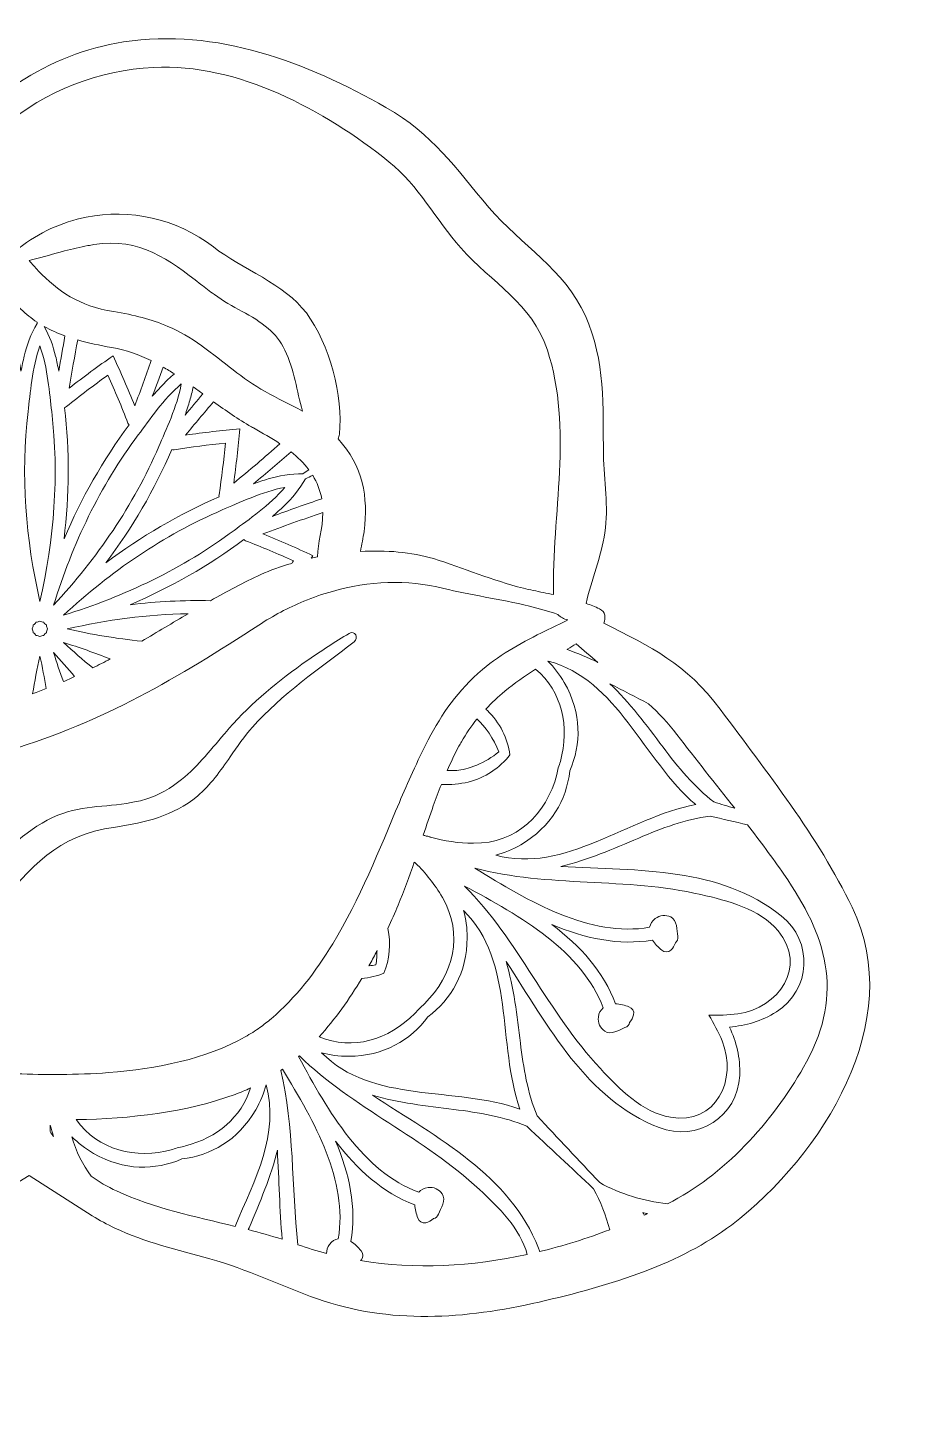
# Model space of a CAD drawing. Extents: x 28 to 2067, y -2033 to -35.
# Drawn here: x 625.4 to 789, y -1587.6 to -1330.7 of the extents above; entities that cross this region are included whole.
import ezdxf

# ---------------------------------------------------------------- set-up
doc = ezdxf.new("R2010")
doc.units = 0
doc.header["$MEASUREMENT"] = 0
doc.layers.add('Layer 1', color=7, linetype='Continuous', lineweight=0)

msp = doc.modelspace()

# ---------------------------------------------------------------- linework, layer by layer
at = {"layer": 'Layer 1'}
for points, knots in [([(458.12, -1467.58), (460.12, -1476.56), (469.68, -1484.1), (473.97, -1492.32), (480.3, -1504.42), (479.78, -1517.36), (482.89, -1530.29), (487.78, -1550.48), (498.6, -1569.65), (517.26, -1579.83), (525.58, -1584.39), (535.82, -1587.57), (545.43, -1587.24), (555.56, -1586.9), (563.93, -1580.72), (572.5, -1576.09), (582.92, -1570.53), (593.98, -1566.97), (603.38, -1559.5), (604.35, -1558.73), (605.39, -1557.89), (606.45, -1557.02), (606.45, -1557.02), (611.4, -1552.8), (611.4, -1552.8), (611.4, -1552.8), (625.69, -1544.06), (625.69, -1544.06), (625.69, -1544.06), (637.45, -1551.6), (637.45, -1551.6), (638.82, -1552.43), (640.22, -1553.2), (641.65, -1553.86), (647.27, -1556.51), (653.33, -1557.92), (659.28, -1559.57), (666.24, -1561.47), (672.53, -1564.64), (679.3, -1567.02), (692.74, -1571.76), (706.85, -1570.78), (720.53, -1567.62), (726.99, -1566.12), (733.8, -1564.35), (740.27, -1561.87), (746.03, -1559.67), (751.52, -1556.91), (756.28, -1553.3), (773.23, -1540.37), (789.01, -1515.38), (778.74, -1494.22), (772.39, -1481.07), (762.89, -1469.09), (754.22, -1457.41), (747.89, -1448.91), (741.32, -1445.85), (732.56, -1441.38), (732.97, -1440.44), (732.87, -1439.26), (731.77, -1438.73), (730.97, -1438.35), (730.13, -1438.03), (729.26, -1437.73), (730.28, -1433.31), (732.09, -1429.08), (732.75, -1424.59), (733.5, -1419.73), (732.56, -1414.96), (732.49, -1410.06), (732.41, -1401.28), (732.85, -1392.54), (729.16, -1384.29), (725.25, -1375.57), (717.2, -1371.18), (711.21, -1364.14), (704.84, -1356.64), (700.83, -1350.55), (692.06, -1345.54), (677.37, -1337.11), (660.5, -1330.69), (643.28, -1333.35), (629.29, -1335.54), (616.54, -1343.81), (609.54, -1355.93), (609.29, -1350.82), (606.77, -1346.72), (600.59, -1345.58), (588.44, -1343.28), (573.93, -1350.8), (562.7, -1354.25), (549.84, -1358.17), (534.87, -1359.07), (524.07, -1367.94), (515.09, -1375.34), (512.24, -1386.17), (514.84, -1397.25), (516.48, -1404.44), (519.68, -1411.1), (521.19, -1418.32), (523.02, -1426.98), (522.61, -1435.69), (522.84, -1444.49), (522.96, -1449.86), (523.35, -1455.18), (524.25, -1460.36), (515.6, -1458.3), (507.88, -1456.77), (498.6, -1457.65), (486.4, -1458.78), (474.39, -1461.64), (462.14, -1462.29), (459.35, -1462.42), (457.5, -1464.82), (458.12, -1467.58)], [0, 0, 0, 0, 1, 1, 1, 2, 2, 2, 3, 3, 3, 4, 4, 4, 5, 5, 5, 6, 6, 6, 7, 7, 7, 8, 8, 8, 9, 9, 9, 10, 10, 10, 11, 11, 11, 12, 12, 12, 13, 13, 13, 14, 14, 14, 15, 15, 15, 16, 16, 16, 17, 17, 17, 18, 18, 18, 19, 19, 19, 20, 20, 20, 21, 21, 21, 22, 22, 22, 23, 23, 23, 24, 24, 24, 25, 25, 25, 26, 26, 26, 27, 27, 27, 28, 28, 28, 29, 29, 29, 30, 30, 30, 31, 31, 31, 32, 32, 32, 33, 33, 33, 34, 34, 34, 35, 35, 35, 36, 36, 36, 37, 37, 37, 38, 38, 38, 38]), ([(608.34, -1364.04), (609.94, -1362.21), (611.43, -1360.27), (612.95, -1358.34), (615.43, -1355.09), (617.92, -1351.87), (621.02, -1349.12), (628.62, -1342.38), (638.74, -1338.62), (648.82, -1338.09), (664.59, -1337.24), (680.68, -1346.09), (692.62, -1355.63), (698.18, -1360.03), (701.29, -1366.42), (705.97, -1371.65), (711.72, -1378.12), (719.2, -1381.95), (722.07, -1390.63), (726.88, -1405.14), (722.87, -1421.29), (723.22, -1436.1), (721.96, -1435.84), (720.68, -1435.6), (719.43, -1435.32), (718.81, -1435.19), (718.2, -1435.05), (717.61, -1434.9), (711.82, -1433.47), (706.53, -1431.16), (700.88, -1429.41), (696.8, -1428.18), (692.09, -1427.8), (687.3, -1428.07), (687.58, -1426.78), (687.82, -1425.55), (687.98, -1424.34), (688.81, -1417.92), (687.77, -1412.21), (683.16, -1407.15), (683.27, -1406.87), (683.37, -1406.59), (683.39, -1406.25), (684.12, -1399.28), (681.61, -1389.5), (677.25, -1383.74), (673.14, -1378.3), (665.31, -1375.57), (659.98, -1371.47), (653.04, -1366.09), (644.39, -1364.33), (636.31, -1365.94), (631.83, -1366.84), (627.52, -1368.77), (623.76, -1371.71), (622.96, -1370.77), (622.18, -1369.78), (621.35, -1368.77), (618.44, -1365.29), (616.24, -1362.83), (611.58, -1363.43), (610.47, -1363.56), (609.35, -1363.89), (608.26, -1364.33), (608.27, -1364.23), (608.32, -1364.13), (608.34, -1364.04)], [0, 0, 0, 0, 1, 1, 1, 2, 2, 2, 3, 3, 3, 4, 4, 4, 5, 5, 5, 6, 6, 6, 7, 7, 7, 8, 8, 8, 9, 9, 9, 10, 10, 10, 11, 11, 11, 12, 12, 12, 13, 13, 13, 14, 14, 14, 15, 15, 15, 16, 16, 16, 17, 17, 17, 18, 18, 18, 19, 19, 19, 20, 20, 20, 21, 21, 21, 22, 22, 22, 22]), ([(669.6, -1398.35), (665.31, -1395.97), (661.83, -1392.78), (657.9, -1389.9), (657.87, -1389.88), (657.84, -1389.87), (657.8, -1389.83), (655.66, -1388.29), (653.61, -1387.12), (651.5, -1386.22), (648.42, -1384.89), (645.22, -1384.11), (641.43, -1383.48), (634.96, -1382.43), (631.02, -1379.68), (627.41, -1375.89), (626.84, -1375.27), (626.26, -1374.64), (625.69, -1373.98), (627.61, -1373.53), (629.54, -1372.96), (631.47, -1372.43), (631.75, -1372.33), (632.03, -1372.26), (632.31, -1372.2), (633.76, -1371.81), (635.19, -1371.48), (636.62, -1371.22), (637.01, -1371.15), (637.37, -1371.07), (637.74, -1371), (646.39, -1369.68), (651.78, -1373.86), (657.65, -1378.42), (658.48, -1379.05), (659.3, -1379.68), (660.15, -1380.32), (663.41, -1382.74), (667.25, -1384.11), (670.18, -1386.62), (671.41, -1387.7), (672.49, -1388.97), (673.28, -1390.63), (675.02, -1394.36), (675.47, -1398.22), (676.54, -1401.98), (674.27, -1400.71), (671.93, -1399.65), (669.6, -1398.35)], [0, 0, 0, 0, 1, 1, 1, 2, 2, 2, 3, 3, 3, 4, 4, 4, 5, 5, 5, 6, 6, 6, 7, 7, 7, 8, 8, 8, 9, 9, 9, 10, 10, 10, 11, 11, 11, 12, 12, 12, 13, 13, 13, 14, 14, 14, 15, 15, 15, 16, 16, 16, 16]), ([(627.17, -1385.43), (627.18, -1385.52), (627.18, -1385.62), (627.19, -1385.72), (626.04, -1387.63), (625.25, -1389.78), (624.79, -1391.74), (624.57, -1392.68), (624.37, -1393.62), (624.19, -1394.56), (623.37, -1389.61), (622.47, -1384.65), (621.21, -1379.8), (623.14, -1382.25), (625.09, -1384.05), (627.17, -1385.43)], [0, 0, 0, 0, 1, 1, 1, 2, 2, 2, 3, 3, 3, 4, 4, 4, 5, 5, 5, 5]), ([(631.22, -1394.56), (631.04, -1393.62), (630.84, -1392.68), (630.62, -1391.74), (630.2, -1389.96), (629.5, -1388.02), (628.51, -1386.25), (629.74, -1386.95), (631.02, -1387.52), (632.37, -1388.01), (631.96, -1390.19), (631.58, -1392.38), (631.22, -1394.56)], [0, 0, 0, 0, 1, 1, 1, 2, 2, 2, 3, 3, 3, 4, 4, 4, 4]), ([(645.36, -1400.98), (644.09, -1397.84), (642.74, -1394.75), (641.31, -1391.7), (641.31, -1391.7), (641.31, -1391.7), (641.31, -1391.7), (638.54, -1393.62), (635.83, -1395.63), (633.16, -1397.71), (633.65, -1394.72), (634.17, -1391.73), (634.75, -1388.76), (636.7, -1389.3), (638.79, -1389.74), (641.1, -1390.17), (643.75, -1390.65), (646.15, -1391.5), (648.4, -1392.6), (647.43, -1395.41), (646.41, -1398.2), (645.36, -1400.98)], [0, 0, 0, 0, 1, 1, 1, 2, 2, 2, 3, 3, 3, 4, 4, 4, 5, 5, 5, 6, 6, 6, 7, 7, 7, 7]), ([(629.9, -1402.06), (631.32, -1413.85), (630.34, -1425.83), (627.71, -1437.38), (625.07, -1425.83), (624.09, -1413.85), (625.51, -1402.06), (625.9, -1398.82), (626.25, -1393.92), (627.71, -1389.87), (629.16, -1393.92), (629.51, -1398.82), (629.9, -1402.06)], [0, 0, 0, 0, 1, 1, 1, 2, 2, 2, 3, 3, 3, 4, 4, 4, 4]), ([(650.55, -1397.08), (649.89, -1397.78), (649.24, -1398.5), (648.61, -1399.22), (649.29, -1397.42), (649.96, -1395.6), (650.61, -1393.78), (651.32, -1394.19), (652.02, -1394.62), (652.72, -1395.06), (651.92, -1395.71), (651.19, -1396.39), (650.55, -1397.08)], [0, 0, 0, 0, 1, 1, 1, 2, 2, 2, 3, 3, 3, 4, 4, 4, 4]), ([(646.01, -1406.38), (647.97, -1403.76), (650.72, -1399.7), (654, -1396.92), (653.24, -1401.15), (651.09, -1405.57), (649.81, -1408.57), (645.14, -1419.49), (638.31, -1429.38), (630.25, -1438.06), (633.74, -1426.74), (638.89, -1415.88), (646.01, -1406.38)], [0, 0, 0, 0, 1, 1, 1, 2, 2, 2, 3, 3, 3, 4, 4, 4, 4]), ([(632.29, -1401.35), (632.41, -1401.3), (632.54, -1401.24), (632.65, -1401.15), (635.17, -1399.13), (637.73, -1397.18), (640.34, -1395.3), (640.34, -1395.3), (640.34, -1395.3), (640.34, -1395.3), (641.66, -1398.23), (642.91, -1401.2), (644.08, -1404.21), (644.14, -1404.35), (644.22, -1404.45), (644.3, -1404.55), (639.43, -1411.06), (635.41, -1418.21), (632.2, -1425.7), (632.2, -1425.7), (632.2, -1425.7), (632.2, -1425.7), (633.16, -1417.61), (633.26, -1409.41), (632.29, -1401.35)], [0, 0, 0, 0, 1, 1, 1, 2, 2, 2, 3, 3, 3, 4, 4, 4, 5, 5, 5, 6, 6, 6, 7, 7, 7, 8, 8, 8, 8]), ([(654.7, -1402.74), (655.01, -1401.83), (655.31, -1400.91), (655.59, -1399.99), (655.83, -1399.2), (656.03, -1398.33), (656.19, -1397.44), (656.8, -1397.88), (657.41, -1398.33), (658.01, -1398.77), (656.9, -1400.09), (655.8, -1401.41), (654.7, -1402.74)], [0, 0, 0, 0, 1, 1, 1, 2, 2, 2, 3, 3, 3, 4, 4, 4, 4]), ([(654.81, -1406.43), (656.52, -1404.35), (658.25, -1402.28), (660.01, -1400.24), (662.26, -1401.89), (664.56, -1403.5), (667.05, -1404.91), (667.17, -1404.99), (667.29, -1405.06), (667.4, -1405.12), (669.09, -1406.04), (670.77, -1407), (672.34, -1408.05), (669.53, -1410.55), (666.65, -1412.98), (663.74, -1415.37), (664.21, -1412.02), (664.59, -1408.66), (664.87, -1405.3), (664.87, -1405.3), (664.87, -1405.3), (664.87, -1405.3), (661.51, -1405.59), (658.16, -1405.97), (654.81, -1406.43)], [0, 0, 0, 0, 1, 1, 1, 2, 2, 2, 3, 3, 3, 4, 4, 4, 5, 5, 5, 6, 6, 6, 7, 7, 7, 8, 8, 8, 8]), ([(661.03, -1417.93), (653.56, -1421.13), (646.51, -1425.31), (639.98, -1430.19), (644.86, -1423.67), (649.04, -1416.61), (652.24, -1409.14), (652.37, -1409.16), (652.5, -1409.18), (652.65, -1409.16), (655.84, -1408.67), (659.03, -1408.26), (662.23, -1407.94), (661.91, -1411.14), (661.51, -1414.33), (661.02, -1417.52), (660.99, -1417.67), (661.01, -1417.8), (661.03, -1417.93)], [0, 0, 0, 0, 1, 1, 1, 2, 2, 2, 3, 3, 3, 4, 4, 4, 5, 5, 5, 6, 6, 6, 6]), ([(676.6, -1413.65), (674.37, -1413.6), (672.1, -1414), (670.18, -1414.58), (669.26, -1414.86), (668.34, -1415.16), (667.43, -1415.47), (669.79, -1413.54), (672.13, -1411.58), (674.4, -1409.56), (675.66, -1410.55), (676.78, -1411.65), (677.7, -1412.89), (677.33, -1413.14), (676.96, -1413.39), (676.6, -1413.65)], [0, 0, 0, 0, 1, 1, 1, 2, 2, 2, 3, 3, 3, 4, 4, 4, 5, 5, 5, 5]), ([(670.95, -1421.56), (671.68, -1420.93), (672.39, -1420.29), (673.09, -1419.63), (674.56, -1418.25), (676.03, -1416.49), (677.11, -1414.54), (677.55, -1414.34), (677.99, -1414.13), (678.43, -1413.92), (679.23, -1415.23), (679.81, -1416.67), (680.11, -1418.3), (677.03, -1419.31), (673.98, -1420.42), (670.95, -1421.56)], [0, 0, 0, 0, 1, 1, 1, 2, 2, 2, 3, 3, 3, 4, 4, 4, 5, 5, 5, 5]), ([(632.11, -1439.93), (640.79, -1431.87), (650.68, -1425.03), (661.6, -1420.36), (664.6, -1419.08), (669.03, -1416.94), (673.26, -1416.17), (673.26, -1416.17), (673.26, -1416.17), (673.26, -1416.17), (670.48, -1419.45), (666.41, -1422.21), (663.8, -1424.16), (654.29, -1431.29), (643.43, -1436.44), (632.11, -1439.93)], [0, 0, 0, 0, 1, 1, 1, 2, 2, 2, 3, 3, 3, 4, 4, 4, 5, 5, 5, 5]), ([(669.19, -1424.81), (672.88, -1423.42), (676.58, -1422.09), (680.32, -1420.86), (680.3, -1423.96), (679.38, -1426.3), (679.35, -1429.08), (678.93, -1429.16), (678.53, -1429.26), (678.13, -1429.35), (678.24, -1429.19), (678.36, -1429.03), (678.48, -1428.86), (675.42, -1427.43), (672.33, -1426.08), (669.19, -1424.81)], [0, 0, 0, 0, 1, 1, 1, 2, 2, 2, 3, 3, 3, 4, 4, 4, 5, 5, 5, 5]), ([(644.48, -1437.97), (651.96, -1434.77), (659.11, -1430.74), (665.62, -1425.87), (665.72, -1425.96), (665.82, -1426.04), (665.96, -1426.09), (668.97, -1427.26), (671.94, -1428.51), (674.87, -1429.83), (674.76, -1429.99), (674.64, -1430.14), (674.53, -1430.3), (672.5, -1430.89), (670.55, -1431.57), (668.78, -1432.37), (665.59, -1433.83), (662.49, -1435.49), (659.43, -1437.23), (654.44, -1437.12), (649.44, -1437.38), (644.48, -1437.97)], [0, 0, 0, 0, 1, 1, 1, 2, 2, 2, 3, 3, 3, 4, 4, 4, 5, 5, 5, 6, 6, 6, 7, 7, 7, 7]), ([(721.72, -1442.82), (717.63, -1444.85), (713.64, -1446.97), (709.99, -1450.04), (705.4, -1453.92), (702.47, -1458.2), (699.91, -1463.09), (698.91, -1465.02), (697.95, -1467.03), (696.98, -1469.18), (696.17, -1470.99), (695.35, -1472.85), (694.55, -1474.73), (690.84, -1483.49), (687.18, -1492.75), (682.18, -1500.99), (679.02, -1506.21), (675.31, -1511), (670.7, -1514.96), (670.03, -1515.53), (669.33, -1516.06), (668.62, -1516.56), (667.74, -1517.19), (666.82, -1517.78), (665.87, -1518.32), (658.65, -1522.43), (649.47, -1524.26), (640.47, -1524.96), (634.48, -1525.41), (628.57, -1525.38), (623.38, -1525.16), (614.31, -1524.76), (605.21, -1523.88), (596.66, -1521.34), (590.5, -1519.51), (584.61, -1516.79), (579.22, -1512.75), (578.49, -1512.22), (577.74, -1512.39), (577.21, -1512.9), (573.48, -1509.59), (570.67, -1505.68), (569.47, -1501.04), (573.58, -1506.51), (578.04, -1510.07), (584.68, -1510.95), (586.39, -1511.19), (588.26, -1511.24), (590.3, -1511.1), (593.75, -1510.85), (597.04, -1510.04), (600.19, -1508.82), (607.69, -1505.88), (614.28, -1500.54), (619.5, -1494.47), (626.26, -1486.65), (630.65, -1480.89), (641.75, -1479.31), (647.37, -1478.49), (652.44, -1477.3), (656.99, -1473.55), (659.43, -1471.51), (661.28, -1468.89), (663.09, -1466.25), (664.41, -1464.35), (665.71, -1462.44), (667.22, -1460.74), (672.66, -1454.67), (679.68, -1449.79), (686.15, -1444.89), (687.07, -1444.19), (686.27, -1442.66), (685.22, -1443.31), (682.58, -1444.9), (679.98, -1446.58), (677.43, -1448.35), (672.13, -1452.04), (667.12, -1456.15), (662.86, -1460.99), (662.74, -1461.12), (662.63, -1461.27), (662.51, -1461.41), (659.73, -1464.62), (657.22, -1467.91), (654.06, -1470.47), (652.1, -1472.06), (649.88, -1473.37), (647.19, -1474.2), (646.67, -1474.35), (646.16, -1474.47), (645.62, -1474.58), (640.73, -1475.68), (635.89, -1475.1), (631.05, -1477.11), (625.61, -1479.39), (621.28, -1483.69), (616.99, -1487.99), (613.85, -1491.16), (610.73, -1494.32), (607.21, -1496.73), (601.27, -1500.79), (595.13, -1503.52), (589.04, -1504.23), (585.25, -1504.68), (581.47, -1504.35), (577.76, -1503.07), (575.48, -1502.29), (573.22, -1501.15), (571, -1499.61), (570.31, -1499.14), (569.62, -1498.61), (568.92, -1498.06), (568.86, -1497.36), (568.84, -1496.63), (568.84, -1495.9), (568.84, -1494.43), (568.97, -1492.92), (569.29, -1491.32), (570.16, -1487.01), (572.04, -1483.85), (574.56, -1481.41), (579.39, -1476.71), (586.59, -1474.72), (593.7, -1472.9), (602.98, -1470.52), (612.15, -1467.95), (621.33, -1465.22), (621.62, -1465.13), (621.88, -1465.07), (622.16, -1464.98), (639.17, -1459.91), (653.64, -1451.44), (668.42, -1441.76), (671.06, -1440.03), (673.86, -1438.53), (676.79, -1437.33), (678.52, -1436.6), (680.3, -1435.99), (682.09, -1435.49), (688.81, -1433.59), (695.92, -1433.22), (702.79, -1434.95), (707.47, -1436.12), (713.29, -1436.93), (718.75, -1438.25), (720.58, -1438.7), (722.36, -1439.18), (724.04, -1439.78), (724.52, -1440.29), (725.15, -1440.66), (725.85, -1440.81), (724.47, -1441.49), (723.09, -1442.16), (721.72, -1442.82)], [0, 0, 0, 0, 1, 1, 1, 2, 2, 2, 3, 3, 3, 4, 4, 4, 5, 5, 5, 6, 6, 6, 7, 7, 7, 8, 8, 8, 9, 9, 9, 10, 10, 10, 11, 11, 11, 12, 12, 12, 13, 13, 13, 14, 14, 14, 15, 15, 15, 16, 16, 16, 17, 17, 17, 18, 18, 18, 19, 19, 19, 20, 20, 20, 21, 21, 21, 22, 22, 22, 23, 23, 23, 24, 24, 24, 25, 25, 25, 26, 26, 26, 27, 27, 27, 28, 28, 28, 29, 29, 29, 30, 30, 30, 31, 31, 31, 32, 32, 32, 33, 33, 33, 34, 34, 34, 35, 35, 35, 36, 36, 36, 37, 37, 37, 38, 38, 38, 39, 39, 39, 40, 40, 40, 41, 41, 41, 42, 42, 42, 43, 43, 43, 44, 44, 44, 45, 45, 45, 46, 46, 46, 47, 47, 47, 48, 48, 48, 49, 49, 49, 50, 50, 50, 51, 51, 51, 51]), ([(628.99, -1442.81), (628.96, -1442.94), (628.96, -1443.06), (628.96, -1443.19), (628.85, -1443.25), (628.74, -1443.32), (628.65, -1443.41), (628.56, -1443.5), (628.49, -1443.61), (628.43, -1443.72), (628.3, -1443.72), (628.17, -1443.72), (628.05, -1443.76), (628.05, -1443.76), (628.05, -1443.76), (628.05, -1443.76), (627.93, -1443.79), (627.81, -1443.85), (627.71, -1443.91), (627.6, -1443.85), (627.48, -1443.79), (627.36, -1443.76), (627.24, -1443.72), (627.11, -1443.72), (626.98, -1443.72), (626.92, -1443.61), (626.85, -1443.5), (626.76, -1443.41), (626.67, -1443.32), (626.56, -1443.25), (626.45, -1443.19), (626.46, -1443.06), (626.45, -1442.94), (626.42, -1442.81), (626.42, -1442.81), (626.42, -1442.81), (626.42, -1442.81), (626.38, -1442.69), (626.32, -1442.58), (626.26, -1442.47), (626.32, -1442.36), (626.38, -1442.25), (626.42, -1442.12), (626.45, -1442), (626.46, -1441.87), (626.45, -1441.74), (626.56, -1441.68), (626.67, -1441.61), (626.76, -1441.53), (626.85, -1441.44), (626.92, -1441.33), (626.98, -1441.22), (627.11, -1441.22), (627.24, -1441.21), (627.36, -1441.18), (627.48, -1441.15), (627.6, -1441.09), (627.71, -1441.02), (627.81, -1441.09), (627.93, -1441.15), (628.05, -1441.18), (628.17, -1441.21), (628.3, -1441.22), (628.43, -1441.22), (628.49, -1441.33), (628.56, -1441.44), (628.65, -1441.53), (628.74, -1441.61), (628.85, -1441.68), (628.96, -1441.74), (628.96, -1441.87), (628.96, -1442), (628.99, -1442.12), (629.03, -1442.25), (629.09, -1442.36), (629.15, -1442.47), (629.09, -1442.58), (629.03, -1442.69), (628.99, -1442.81), (628.99, -1442.81), (628.99, -1442.81), (628.99, -1442.81)], [0, 0, 0, 0, 1, 1, 1, 2, 2, 2, 3, 3, 3, 4, 4, 4, 5, 5, 5, 6, 6, 6, 7, 7, 7, 8, 8, 8, 9, 9, 9, 10, 10, 10, 11, 11, 11, 12, 12, 12, 13, 13, 13, 14, 14, 14, 15, 15, 15, 16, 16, 16, 17, 17, 17, 18, 18, 18, 19, 19, 19, 20, 20, 20, 21, 21, 21, 22, 22, 22, 23, 23, 23, 24, 24, 24, 25, 25, 25, 26, 26, 26, 27, 27, 27, 27]), ([(632.79, -1442.47), (632.79, -1442.47), (632.79, -1442.47), (632.79, -1442.47), (640.16, -1440.79), (647.7, -1439.79), (655.25, -1439.65), (652.38, -1441.35), (649.52, -1443.07), (646.64, -1444.76), (641.98, -1444.28), (637.35, -1443.51), (632.79, -1442.47)], [0, 0, 0, 0, 1, 1, 1, 2, 2, 2, 3, 3, 3, 4, 4, 4, 4]), ([(632.11, -1445.01), (635.04, -1445.91), (637.93, -1446.93), (640.78, -1448.06), (639.71, -1448.64), (638.62, -1449.18), (637.53, -1449.72), (635.68, -1448.2), (633.87, -1446.64), (632.11, -1445.01)], [0, 0, 0, 0, 1, 1, 1, 2, 2, 2, 3, 3, 3, 3]), ([(731.48, -1448.69), (729.58, -1447.82), (727.67, -1447.01), (725.73, -1446.27), (725.76, -1446.25), (725.79, -1446.24), (725.82, -1446.22), (726.35, -1445.88), (726.88, -1445.55), (727.4, -1445.22), (728.74, -1446.44), (730.1, -1447.59), (731.48, -1448.69)], [0, 0, 0, 0, 1, 1, 1, 2, 2, 2, 3, 3, 3, 4, 4, 4, 4]), ([(627.71, -1447.55), (628.16, -1449.55), (628.55, -1451.56), (628.9, -1453.58), (628.05, -1453.91), (627.2, -1454.24), (626.34, -1454.56), (626.73, -1452.21), (627.18, -1449.87), (627.71, -1447.55)], [0, 0, 0, 0, 1, 1, 1, 2, 2, 2, 3, 3, 3, 3]), ([(630.25, -1446.87), (630.25, -1446.87), (630.25, -1446.87), (630.25, -1446.87), (631.6, -1448.33), (632.9, -1449.82), (634.17, -1451.34), (633.48, -1451.66), (632.77, -1451.97), (632.07, -1452.27), (631.43, -1450.48), (630.81, -1448.69), (630.25, -1446.87)], [0, 0, 0, 0, 1, 1, 1, 2, 2, 2, 3, 3, 3, 4, 4, 4, 4]), ([(712.46, -1484.52), (714.04, -1484.11), (715.6, -1483.49), (717.12, -1482.59), (722.87, -1479.23), (725.57, -1474.3), (726.26, -1468.88), (728.37, -1463.84), (728.5, -1458.22), (725.21, -1452.43), (724.34, -1450.91), (723.32, -1449.61), (722.17, -1448.48), (722.19, -1448.47), (722.2, -1448.46), (722.21, -1448.46), (735.07, -1451.82), (739.94, -1466.84), (749.65, -1475.14), (737.06, -1477.48), (725.31, -1488.1), (712.46, -1484.52)], [0, 0, 0, 0, 1, 1, 1, 2, 2, 2, 3, 3, 3, 4, 4, 4, 5, 5, 5, 6, 6, 6, 7, 7, 7, 7]), ([(707.36, -1470.94), (710.42, -1470.21), (713.32, -1468.28), (715.1, -1465.89), (715.1, -1465.89), (715.09, -1465.88), (715.09, -1465.88), (714.74, -1462.91), (713.2, -1459.8), (710.92, -1457.64), (710.82, -1457.55), (710.72, -1457.46), (710.61, -1457.37), (711.73, -1456.18), (712.91, -1455.09), (714.14, -1454.07), (715.95, -1452.58), (717.88, -1451.23), (719.87, -1449.94), (724.85, -1454.13), (726.25, -1460.62), (724.48, -1467.11), (724.37, -1467.51), (724.24, -1467.91), (724.1, -1468.3), (724.03, -1468.71), (723.94, -1469.11), (723.84, -1469.52), (721.88, -1476.97), (716.32, -1482.34), (708.35, -1482.33), (705.56, -1482.32), (702.91, -1481.89), (700.36, -1481.2), (700.3, -1481.17), (700.25, -1481.15), (700.2, -1481.12), (699.97, -1481), (699.76, -1480.98), (699.56, -1480.99), (699.37, -1480.93), (699.19, -1480.87), (699, -1480.81), (699.6, -1478.99), (700.21, -1477.18), (700.86, -1475.38), (701.34, -1474.04), (701.84, -1472.72), (702.36, -1471.4), (704.09, -1471.44), (705.78, -1471.31), (707.36, -1470.94)], [0, 0, 0, 0, 1, 1, 1, 2, 2, 2, 3, 3, 3, 4, 4, 4, 5, 5, 5, 6, 6, 6, 7, 7, 7, 8, 8, 8, 9, 9, 9, 10, 10, 10, 11, 11, 11, 12, 12, 12, 13, 13, 13, 14, 14, 14, 15, 15, 15, 16, 16, 16, 17, 17, 17, 17]), ([(746.16, -1462.11), (749.66, -1466.69), (753.31, -1471.24), (756.9, -1475.82), (755.61, -1475.43), (754.33, -1475.04), (753.04, -1474.65), (749.39, -1471.86), (746.36, -1468.16), (743.58, -1464.47), (740.5, -1460.38), (737.36, -1456.13), (733.68, -1452.67), (736.09, -1453.88), (738.49, -1455.15), (740.88, -1456.39), (742.76, -1458.11), (744.54, -1459.97), (746.16, -1462.11)], [0, 0, 0, 0, 1, 1, 1, 2, 2, 2, 3, 3, 3, 4, 4, 4, 5, 5, 5, 6, 6, 6, 6]), ([(713.02, -1465.33), (710.68, -1467.38), (707.02, -1468.72), (705.26, -1468.78), (704.66, -1468.8), (704.05, -1468.81), (703.45, -1468.81), (704.12, -1467.28), (704.83, -1465.77), (705.62, -1464.29), (705.77, -1464), (705.93, -1463.74), (706.08, -1463.47), (706.98, -1461.92), (707.95, -1460.51), (708.98, -1459.23), (708.98, -1459.23), (708.98, -1459.22), (708.98, -1459.22), (710.43, -1460.55), (712.21, -1462.94), (713.02, -1465.33)], [0, 0, 0, 0, 1, 1, 1, 2, 2, 2, 3, 3, 3, 4, 4, 4, 5, 5, 5, 6, 6, 6, 7, 7, 7, 7]), ([(766.05, -1488.08), (773.97, -1499.49), (777.28, -1510.02), (770.24, -1522.98), (764.77, -1533.12), (755.61, -1543.45), (745.4, -1548.84), (745.06, -1549.02), (744.72, -1549.19), (744.38, -1549.36), (739.91, -1548.82), (735.68, -1547.54), (731.8, -1545.42), (727.92, -1541.28), (724.04, -1537.14), (720.16, -1533), (718.4, -1528.76), (717.61, -1524.05), (717.05, -1519.46), (716.43, -1514.38), (715.84, -1509.13), (714.38, -1504.3), (722.39, -1516.47), (729.24, -1529.86), (742.84, -1535.18), (749.92, -1537.96), (757.51, -1533.14), (757.84, -1525.47), (757.98, -1522.16), (757.19, -1519.24), (755.94, -1516.5), (758.93, -1516.22), (761.86, -1515.44), (764.65, -1513.67), (771.13, -1509.55), (771.51, -1500.56), (765.57, -1495.82), (754.16, -1486.71), (739.14, -1487.46), (724.59, -1486.62), (729.5, -1485.46), (734.34, -1483.35), (739.05, -1481.35), (743.31, -1479.54), (747.78, -1477.86), (752.34, -1477.27), (754.65, -1477.81), (756.97, -1478.35), (759.28, -1478.89), (761.61, -1481.92), (763.89, -1484.97), (766.05, -1488.08)], [0, 0, 0, 0, 1, 1, 1, 2, 2, 2, 3, 3, 3, 4, 4, 4, 5, 5, 5, 6, 6, 6, 7, 7, 7, 8, 8, 8, 9, 9, 9, 10, 10, 10, 11, 11, 11, 12, 12, 12, 13, 13, 13, 14, 14, 14, 15, 15, 15, 16, 16, 16, 17, 17, 17, 17]), ([(691.68, -1506.45), (691.68, -1506.45), (691.68, -1506.45), (691.68, -1506.45), (692.75, -1503.98), (693.02, -1500.92), (692.41, -1498.14), (693.08, -1496.7), (693.72, -1495.26), (694.32, -1493.83), (695.42, -1491.21), (696.39, -1488.53), (697.31, -1485.83), (697.35, -1485.86), (697.38, -1485.89), (697.42, -1485.92), (697.47, -1485.95), (697.52, -1485.99), (697.57, -1486.02), (699.45, -1487.89), (701.15, -1489.96), (702.55, -1492.38), (706.54, -1499.27), (704.67, -1506.77), (699.2, -1512.19), (698.9, -1512.49), (698.59, -1512.77), (698.27, -1513.04), (698, -1513.35), (697.73, -1513.66), (697.43, -1513.96), (692.53, -1518.9), (685.94, -1520.9), (679.62, -1518.29), (682.63, -1515.02), (685.25, -1511.32), (687.55, -1507.44), (689.01, -1507.32), (690.42, -1506.99), (691.68, -1506.45)], [0, 0, 0, 0, 1, 1, 1, 2, 2, 2, 3, 3, 3, 4, 4, 4, 5, 5, 5, 6, 6, 6, 7, 7, 7, 8, 8, 8, 9, 9, 9, 10, 10, 10, 11, 11, 11, 12, 12, 12, 13, 13, 13, 13]), ([(754.56, -1519.06), (757.49, -1526.21), (753.45, -1534.73), (744.94, -1533.27), (739.7, -1532.38), (735.4, -1527.92), (731.93, -1524.21), (722.19, -1513.81), (716.6, -1500.22), (706.66, -1490.27), (717.08, -1495.86), (728.51, -1502.35), (732.45, -1512.92), (731.96, -1513.34), (731.64, -1513.92), (731.55, -1514.64), (731.43, -1515.68), (731.9, -1516.68), (732.74, -1517.28), (733.84, -1518.05), (735.46, -1517.01), (736.5, -1516.6), (736.98, -1516.41), (737.27, -1516.05), (737.35, -1515.65), (737.71, -1515.21), (737.99, -1514.72), (738.1, -1514.22), (738.25, -1513.53), (737.87, -1512.98), (737.24, -1512.74), (736.44, -1512.45), (735.6, -1512.2), (734.75, -1512.18), (732.54, -1506.16), (728.17, -1501.43), (722.92, -1497.44), (729, -1499.99), (735.29, -1501.41), (741.61, -1500.32), (742.05, -1501.04), (742.68, -1501.64), (743.33, -1502.19), (743.85, -1502.62), (744.52, -1502.68), (745.04, -1502.2), (745.42, -1501.85), (745.71, -1501.36), (745.9, -1500.83), (746.21, -1500.56), (746.38, -1500.13), (746.3, -1499.62), (746.14, -1498.52), (746.23, -1496.6), (745.01, -1496.03), (744.07, -1495.59), (742.97, -1495.68), (742.13, -1496.31), (741.55, -1496.75), (741.21, -1497.32), (741.09, -1497.95), (729.97, -1499.82), (718.64, -1493.18), (708.59, -1486.95), (722.18, -1490.58), (736.74, -1488.62), (750.61, -1491.86), (755.55, -1493.01), (761.56, -1494.5), (764.97, -1498.6), (770.48, -1505.24), (765.12, -1513), (757.46, -1514.03), (755.67, -1514.28), (753.88, -1514.33), (752.09, -1514.28), (753.03, -1515.81), (753.88, -1517.38), (754.56, -1519.06)], [0, 0, 0, 0, 1, 1, 1, 2, 2, 2, 3, 3, 3, 4, 4, 4, 5, 5, 5, 6, 6, 6, 7, 7, 7, 8, 8, 8, 9, 9, 9, 10, 10, 10, 11, 11, 11, 12, 12, 12, 13, 13, 13, 14, 14, 14, 15, 15, 15, 16, 16, 16, 17, 17, 17, 18, 18, 18, 19, 19, 19, 20, 20, 20, 21, 21, 21, 22, 22, 22, 23, 23, 23, 24, 24, 24, 25, 25, 25, 26, 26, 26, 26]), ([(706.5, -1494.85), (716.03, -1504.19), (712.7, -1519.67), (716.98, -1531.74), (704.9, -1527.47), (689.42, -1530.79), (680.08, -1521.26), (681.65, -1521.69), (683.31, -1521.94), (685.08, -1521.93), (691.74, -1521.88), (696.55, -1518.97), (699.85, -1514.61), (704.2, -1511.31), (707.12, -1506.5), (707.16, -1499.84), (707.17, -1498.07), (706.93, -1496.42), (706.5, -1494.85)], [0, 0, 0, 0, 1, 1, 1, 2, 2, 2, 3, 3, 3, 4, 4, 4, 5, 5, 5, 6, 6, 6, 6]), ([(688.9, -1505.1), (689.35, -1504.28), (689.8, -1503.45), (690.23, -1502.62), (690.25, -1502.55), (690.28, -1502.5), (690.31, -1502.44), (690.34, -1502.38), (690.36, -1502.33), (690.39, -1502.27), (690.39, -1503.17), (690.33, -1504.08), (690.16, -1504.93), (689.75, -1505.01), (689.33, -1505.06), (688.9, -1505.1)], [0, 0, 0, 0, 1, 1, 1, 2, 2, 2, 3, 3, 3, 4, 4, 4, 5, 5, 5, 5]), ([(687.31, -1559.91), (687.35, -1559.87), (687.4, -1559.84), (687.44, -1559.8), (687.91, -1559.28), (687.86, -1558.62), (687.42, -1558.09), (686.88, -1557.44), (686.28, -1556.81), (685.55, -1556.37), (686.65, -1550.05), (685.23, -1543.77), (682.68, -1537.69), (686.67, -1542.94), (691.4, -1547.3), (697.42, -1549.52), (697.44, -1550.37), (697.69, -1551.2), (697.98, -1552), (698.21, -1552.64), (698.77, -1553.02), (699.45, -1552.86), (699.96, -1552.75), (700.45, -1552.48), (700.89, -1552.11), (701.29, -1552.03), (701.65, -1551.74), (701.84, -1551.26), (702.25, -1550.22), (703.29, -1548.61), (702.51, -1547.51), (701.92, -1546.66), (700.92, -1546.19), (699.88, -1546.31), (699.16, -1546.4), (698.58, -1546.73), (698.16, -1547.21), (687.77, -1543.34), (681.33, -1532.25), (675.81, -1521.98), (675.86, -1521.93), (675.91, -1521.89), (675.96, -1521.85), (685.87, -1531.53), (699.2, -1537.1), (709.45, -1546.69), (712.93, -1549.95), (717.08, -1553.95), (718.31, -1558.77), (708.05, -1561), (697.48, -1561.57), (687.31, -1559.91)], [0, 0, 0, 0, 1, 1, 1, 2, 2, 2, 3, 3, 3, 4, 4, 4, 5, 5, 5, 6, 6, 6, 7, 7, 7, 8, 8, 8, 9, 9, 9, 10, 10, 10, 11, 11, 11, 12, 12, 12, 13, 13, 13, 14, 14, 14, 15, 15, 15, 16, 16, 16, 17, 17, 17, 17]), ([(675.69, -1556.95), (674.48, -1546.12), (675.03, -1535.08), (672.48, -1524.59), (672.59, -1524.51), (672.69, -1524.43), (672.8, -1524.35), (678.85, -1534.15), (685, -1545.1), (683.19, -1555.86), (682.56, -1555.98), (681.98, -1556.31), (681.55, -1556.89), (681.18, -1557.4), (681.02, -1557.99), (681.02, -1558.58), (679.23, -1558.11), (677.45, -1557.57), (675.69, -1556.95)], [0, 0, 0, 0, 1, 1, 1, 2, 2, 2, 3, 3, 3, 4, 4, 4, 5, 5, 5, 6, 6, 6, 6]), ([(641.98, -1546.97), (640.21, -1546.16), (638.66, -1545.25), (637.26, -1544.23), (635.64, -1542.07), (634.38, -1539.67), (633.67, -1536.89), (634.81, -1538.05), (636.13, -1539.09), (637.67, -1539.97), (643.45, -1543.26), (649.07, -1543.14), (654.11, -1541.02), (659.53, -1540.33), (664.46, -1537.63), (667.83, -1531.89), (668.72, -1530.36), (669.34, -1528.8), (669.75, -1527.22), (672.29, -1536.32), (667.71, -1544.86), (663.99, -1553.54), (656.51, -1551.72), (648.93, -1550.18), (641.98, -1546.97)], [0, 0, 0, 0, 1, 1, 1, 2, 2, 2, 3, 3, 3, 4, 4, 4, 5, 5, 5, 6, 6, 6, 7, 7, 7, 8, 8, 8, 8]), ([(634.46, -1533.7), (644.58, -1533.53), (654.83, -1532.37), (664.04, -1529.01), (665.01, -1528.65), (665.95, -1528.25), (666.87, -1527.82), (665.21, -1533.26), (660.63, -1537.05), (654.76, -1538.6), (654.35, -1538.71), (653.94, -1538.79), (653.53, -1538.86), (653.53, -1538.86), (653.53, -1538.86), (653.53, -1538.86), (653.14, -1539), (652.75, -1539.14), (652.34, -1539.25), (645.47, -1541.12), (638.6, -1539.43), (634.46, -1533.7)], [0, 0, 0, 0, 1, 1, 1, 2, 2, 2, 3, 3, 3, 4, 4, 4, 5, 5, 5, 6, 6, 6, 7, 7, 7, 7]), ([(720.63, -1558.24), (720.56, -1558.03), (720.5, -1557.81), (720.42, -1557.6), (715.09, -1544.01), (701.71, -1537.15), (689.53, -1529.15), (694.37, -1530.6), (699.62, -1531.19), (704.69, -1531.81), (709.28, -1532.37), (714, -1533.16), (718.24, -1534.92), (722.38, -1538.8), (726.52, -1542.68), (730.66, -1546.56), (731.97, -1548.97), (732.97, -1551.51), (733.66, -1554.16), (729.42, -1555.8), (725.06, -1557.17), (720.63, -1558.24)], [0, 0, 0, 0, 1, 1, 1, 2, 2, 2, 3, 3, 3, 4, 4, 4, 5, 5, 5, 6, 6, 6, 7, 7, 7, 7]), ([(629.6, -1535.92), (629.61, -1535.53), (629.62, -1535.14), (629.63, -1534.76), (629.82, -1535.46), (630.03, -1536.16), (630.25, -1536.86), (630.03, -1536.55), (629.81, -1536.24), (629.6, -1535.92)], [0, 0, 0, 0, 1, 1, 1, 2, 2, 2, 3, 3, 3, 3]), ([(666.45, -1554.15), (666.49, -1554.04), (666.54, -1553.93), (666.59, -1553.82), (668.59, -1549.11), (670.7, -1544.26), (671.86, -1539.35), (672.18, -1544.89), (672.27, -1550.5), (672.76, -1555.95), (670.68, -1555.28), (668.57, -1554.69), (666.45, -1554.15)], [0, 0, 0, 0, 1, 1, 1, 2, 2, 2, 3, 3, 3, 4, 4, 4, 4]), ([(740.08, -1551.45), (740.07, -1551.44), (740.07, -1551.43), (740.06, -1551.41), (740, -1551.24), (739.9, -1551.1), (739.8, -1550.98), (740.09, -1551.05), (740.39, -1551.11), (740.69, -1551.17), (740.49, -1551.27), (740.28, -1551.36), (740.08, -1551.45)], [0, 0, 0, 0, 1, 1, 1, 2, 2, 2, 3, 3, 3, 4, 4, 4, 4])]:
    msp.add_open_spline(points, degree=3, knots=knots, dxfattribs=at)

doc.saveas('drawing.dxf')
